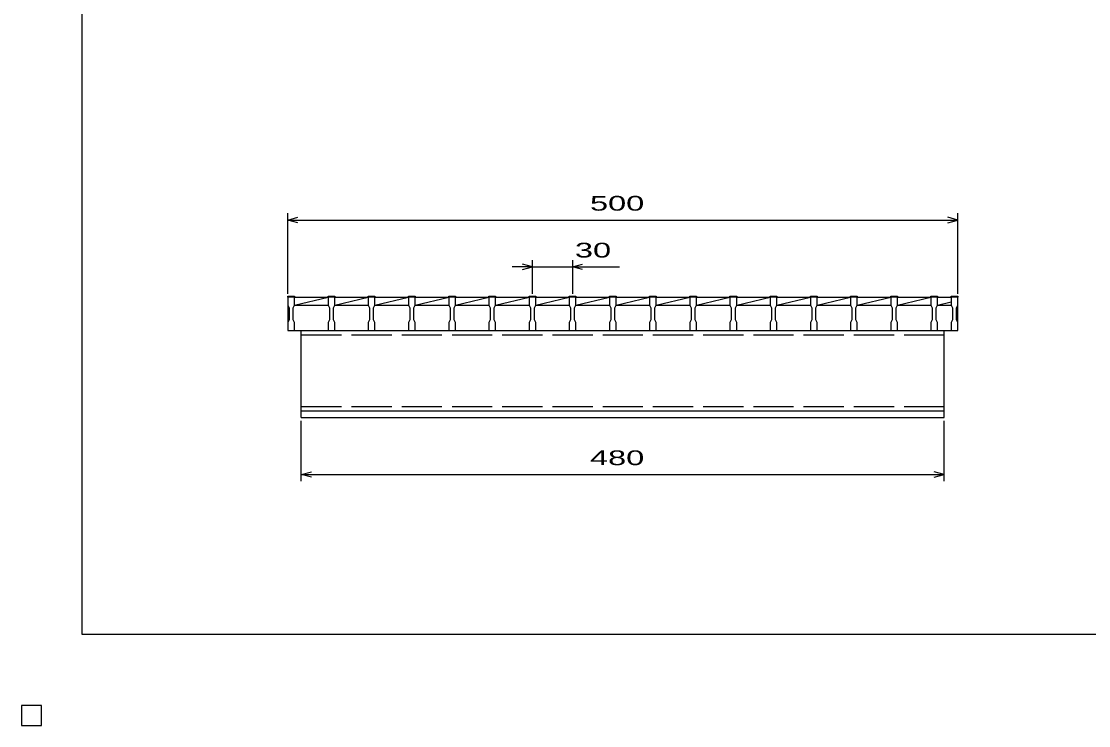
# Model space of a CAD drawing. Units: millimetres, scale not verified. Extents: x -910 to 866, y -641 to 527.
# Drawn here: x -910 to -113, y -641 to -115 of the extents above; entities that cross this region are included whole.
import ezdxf
from ezdxf.enums import TextEntityAlignment as Align

# ---------------------------------------------------------------- set-up
doc = ezdxf.new("R2010")
doc.units = ezdxf.units.MM
doc.header["$LTSCALE"] = 5
doc.linetypes.add('DASHED', pattern=[7.5, 6, -1.5])
for name, color, linetype, lineweight in [('0_2', 150, 'Continuous', 25), ('16', 3, 'Continuous', 25), ('22', 4, 'Continuous', 25), ('24', 2, 'Continuous', 25), ('32', 4, 'Continuous', 25)]:
    doc.layers.add(name, color=color, linetype=linetype, lineweight=lineweight)
doc.styles.add('ベクトル', font='')
doc.styles.get('ベクトル').set_extended_font_data('ベクトル')

msp = doc.modelspace()

# ---------------------------------------------------------------- linework, layer by layer
at = {"layer": '0_2'}
for p, q in [((-864.5, -573.25), (-864.5, 526.75)), ((865.5, -573.25), (-864.5, -573.25)), ((-895, -626.25), (-910, -626.25)), ((-910, -626.25), (-910, -641.25)), ((-895, -626.25), (-910, -626.25)), ((-910, -626.25), (-910, -641.25)), ((-895, -626.25), (-910, -626.25)), ((-910, -626.25), (-910, -641.25)), ((-895, -626.25), (-910, -626.25)), ((-910, -626.25), (-910, -641.25)), ((-895, -626.25), (-910, -626.25)), ((-910, -626.25), (-910, -641.25)), ((-895, -641.25), (-895, -626.25)), ((-895, -641.25), (-895, -626.25)), ((-895, -641.25), (-895, -626.25)), ((-895, -641.25), (-895, -626.25)), ((-895, -641.25), (-895, -626.25)), ((-910, -641.25), (-895, -641.25)), ((-910, -641.25), (-895, -641.25)), ((-910, -641.25), (-895, -641.25)), ((-910, -641.25), (-895, -641.25)), ((-910, -641.25), (-895, -641.25))]:
    msp.add_line(p, q, dxfattribs=at)
at = {"layer": '16'}
for p, q in [((-711, -321.25), (-711, -320.55)), ((-711, -320.55), (-706, -320.55)), ((-711, -321.25), (-711, -327.25)), ((-706, -321.25), (-711, -321.25)), ((-711, -321.25), (-711, -346.25)), ((-706, -320.55), (-706, -321.25)), ((-706, -327.25), (-706, -321.25)), ((-706, -321.25), (-681, -321.25)), ((-706, -327.25), (-681, -321.25)), ((-681, -321.25), (-681, -320.55)), ((-681, -320.55), (-676, -320.55)), ((-681, -321.25), (-681, -327.25)), ((-676, -321.25), (-681, -321.25)), ((-676, -320.55), (-676, -321.25)), ((-676, -327.25), (-676, -321.25)), ((-676, -321.25), (-651, -321.25)), ((-676, -327.25), (-651, -321.25)), ((-651, -321.25), (-651, -320.55)), ((-651, -320.55), (-646, -320.55)), ((-651, -321.25), (-651, -327.25)), ((-646, -321.25), (-651, -321.25)), ((-646, -320.55), (-646, -321.25)), ((-646, -327.25), (-646, -321.25)), ((-646, -321.25), (-621, -321.25)), ((-646, -327.25), (-621, -321.25)), ((-621, -321.25), (-621, -320.55)), ((-621, -320.55), (-616, -320.55)), ((-621, -321.25), (-621, -327.25)), ((-616, -321.25), (-621, -321.25)), ((-616, -320.55), (-616, -321.25)), ((-616, -327.25), (-616, -321.25)), ((-616, -321.25), (-591, -321.25)), ((-616, -327.25), (-591, -321.25)), ((-591, -321.25), (-591, -320.55)), ((-591, -320.55), (-586, -320.55)), ((-591, -321.25), (-591, -327.25)), ((-586, -321.25), (-591, -321.25)), ((-586, -320.55), (-586, -321.25)), ((-586, -327.25), (-586, -321.25)), ((-586, -321.25), (-561, -321.25)), ((-586, -327.25), (-561, -321.25)), ((-561, -321.25), (-561, -320.55)), ((-561, -320.55), (-556, -320.55)), ((-561, -321.25), (-561, -327.25)), ((-556, -321.25), (-561, -321.25)), ((-556, -320.55), (-556, -321.25)), ((-556, -327.25), (-556, -321.25)), ((-556, -321.25), (-531, -321.25)), ((-556, -327.25), (-531, -321.25)), ((-531, -321.25), (-531, -320.55)), ((-531, -320.55), (-526, -320.55)), ((-531, -321.25), (-531, -327.25)), ((-526, -321.25), (-531, -321.25)), ((-526, -320.55), (-526, -321.25)), ((-526, -327.25), (-526, -321.25)), ((-526, -321.25), (-501, -321.25)), ((-526, -327.25), (-501, -321.25)), ((-501, -321.25), (-501, -320.55)), ((-501, -320.55), (-496, -320.55)), ((-501, -321.25), (-501, -327.25)), ((-496, -321.25), (-501, -321.25)), ((-496, -320.55), (-496, -321.25)), ((-496, -327.25), (-496, -321.25)), ((-496, -321.25), (-471, -321.25)), ((-496, -327.25), (-471, -321.25)), ((-471, -321.25), (-471, -320.55)), ((-471, -320.55), (-466, -320.55)), ((-471, -321.25), (-471, -327.25)), ((-466, -321.25), (-471, -321.25)), ((-466, -320.55), (-466, -321.25)), ((-466, -327.25), (-466, -321.25)), ((-466, -321.25), (-441, -321.25)), ((-466, -327.25), (-441, -321.25)), ((-441, -321.25), (-441, -320.55)), ((-441, -320.55), (-436, -320.55)), ((-441, -321.25), (-441, -327.25)), ((-436, -321.25), (-441, -321.25)), ((-436, -320.55), (-436, -321.25)), ((-436, -327.25), (-436, -321.25)), ((-436, -321.25), (-411, -321.25)), ((-436, -327.25), (-411, -321.25)), ((-411, -321.25), (-411, -320.55)), ((-411, -320.55), (-406, -320.55)), ((-411, -321.25), (-411, -327.25)), ((-406, -321.25), (-411, -321.25)), ((-406, -320.55), (-406, -321.25)), ((-406, -327.25), (-406, -321.25)), ((-406, -321.25), (-381, -321.25)), ((-406, -327.25), (-381, -321.25)), ((-381, -321.25), (-381, -320.55)), ((-381, -320.55), (-376, -320.55)), ((-381, -321.25), (-381, -327.25)), ((-376, -321.25), (-381, -321.25)), ((-376, -320.55), (-376, -321.25)), ((-376, -327.25), (-376, -321.25)), ((-376, -321.25), (-351, -321.25)), ((-376, -327.25), (-351, -321.25)), ((-351, -321.25), (-351, -320.55)), ((-351, -320.55), (-346, -320.55)), ((-351, -321.25), (-351, -327.25)), ((-346, -321.25), (-351, -321.25)), ((-346, -320.55), (-346, -321.25)), ((-346, -327.25), (-346, -321.25)), ((-346, -321.25), (-321, -321.25)), ((-346, -327.25), (-321, -321.25)), ((-321, -321.25), (-321, -320.55)), ((-321, -320.55), (-316, -320.55)), ((-321, -321.25), (-321, -327.25)), ((-316, -321.25), (-321, -321.25)), ((-316, -320.55), (-316, -321.25)), ((-316, -327.25), (-316, -321.25)), ((-316, -321.25), (-291, -321.25)), ((-316, -327.25), (-291, -321.25)), ((-291, -321.25), (-291, -320.55)), ((-291, -320.55), (-286, -320.55)), ((-291, -321.25), (-291, -327.25)), ((-286, -321.25), (-291, -321.25)), ((-286, -320.55), (-286, -321.25)), ((-286, -327.25), (-286, -321.25)), ((-286, -321.25), (-261, -321.25)), ((-286, -327.25), (-261, -321.25)), ((-261, -321.25), (-261, -320.55)), ((-261, -320.55), (-256, -320.55)), ((-261, -321.25), (-261, -327.25)), ((-256, -321.25), (-261, -321.25)), ((-256, -320.55), (-256, -321.25)), ((-256, -327.25), (-256, -321.25)), ((-256, -321.25), (-231, -321.25)), ((-256, -327.25), (-231, -321.25)), ((-231, -321.25), (-231, -320.55)), ((-231, -320.55), (-226, -320.55)), ((-231, -321.25), (-231, -327.25)), ((-226, -321.25), (-231, -321.25)), ((-226, -320.55), (-226, -321.25)), ((-226, -327.25), (-226, -321.25)), ((-226, -321.25), (-216, -321.25)), ((-226, -327.25), (-216, -324.85)), ((-216, -321.25), (-216, -320.55)), ((-216, -320.55), (-211, -320.55)), ((-216, -321.25), (-216, -327.25)), ((-211, -321.25), (-216, -321.25)), ((-211, -320.55), (-211, -321.25)), ((-211, -327.25), (-211, -321.25)), ((-211, -346.25), (-211, -321.25)), ((-711, -327.25), (-710, -329.25)), ((-710, -329.25), (-710, -338.25)), ((-707, -329.25), (-706, -327.25)), ((-707, -338.25), (-707, -329.25)), ((-706, -327.25), (-681, -327.25)), ((-681, -327.25), (-680, -329.25)), ((-680, -329.25), (-680, -338.25)), ((-677, -329.25), (-676, -327.25)), ((-677, -338.25), (-677, -329.25)), ((-676, -327.25), (-651, -327.25)), ((-651, -327.25), (-650, -329.25)), ((-650, -329.25), (-650, -338.25)), ((-647, -329.25), (-646, -327.25)), ((-647, -338.25), (-647, -329.25)), ((-646, -327.25), (-621, -327.25)), ((-621, -327.25), (-620, -329.25)), ((-620, -329.25), (-620, -338.25)), ((-617, -329.25), (-616, -327.25)), ((-617, -338.25), (-617, -329.25)), ((-616, -327.25), (-591, -327.25)), ((-591, -327.25), (-590, -329.25)), ((-590, -329.25), (-590, -338.25)), ((-587, -329.25), (-586, -327.25)), ((-587, -338.25), (-587, -329.25)), ((-586, -327.25), (-561, -327.25)), ((-561, -327.25), (-560, -329.25)), ((-560, -329.25), (-560, -338.25)), ((-557, -329.25), (-556, -327.25)), ((-557, -338.25), (-557, -329.25)), ((-556, -327.25), (-531, -327.25)), ((-531, -327.25), (-530, -329.25)), ((-530, -329.25), (-530, -338.25)), ((-527, -329.25), (-526, -327.25)), ((-527, -338.25), (-527, -329.25)), ((-526, -327.25), (-501, -327.25)), ((-501, -327.25), (-500, -329.25)), ((-500, -329.25), (-500, -338.25)), ((-497, -329.25), (-496, -327.25)), ((-497, -338.25), (-497, -329.25)), ((-496, -327.25), (-471, -327.25)), ((-471, -327.25), (-470, -329.25)), ((-470, -329.25), (-470, -338.25)), ((-467, -329.25), (-466, -327.25)), ((-467, -338.25), (-467, -329.25)), ((-466, -327.25), (-441, -327.25)), ((-441, -327.25), (-440, -329.25)), ((-440, -329.25), (-440, -338.25)), ((-437, -329.25), (-436, -327.25)), ((-437, -338.25), (-437, -329.25)), ((-436, -327.25), (-411, -327.25)), ((-411, -327.25), (-410, -329.25)), ((-410, -329.25), (-410, -338.25)), ((-407, -329.25), (-406, -327.25)), ((-407, -338.25), (-407, -329.25)), ((-406, -327.25), (-381, -327.25)), ((-381, -327.25), (-380, -329.25)), ((-380, -329.25), (-380, -338.25)), ((-377, -329.25), (-376, -327.25)), ((-377, -338.25), (-377, -329.25)), ((-376, -327.25), (-351, -327.25)), ((-351, -327.25), (-350, -329.25)), ((-350, -329.25), (-350, -338.25)), ((-347, -329.25), (-346, -327.25)), ((-347, -338.25), (-347, -329.25)), ((-346, -327.25), (-321, -327.25)), ((-321, -327.25), (-320, -329.25)), ((-320, -329.25), (-320, -338.25)), ((-317, -329.25), (-316, -327.25)), ((-317, -338.25), (-317, -329.25)), ((-316, -327.25), (-291, -327.25)), ((-291, -327.25), (-290, -329.25)), ((-290, -329.25), (-290, -338.25)), ((-287, -329.25), (-286, -327.25)), ((-287, -338.25), (-287, -329.25)), ((-286, -327.25), (-261, -327.25)), ((-261, -327.25), (-260, -329.25)), ((-260, -329.25), (-260, -338.25)), ((-257, -329.25), (-256, -327.25)), ((-257, -338.25), (-257, -329.25)), ((-256, -327.25), (-231, -327.25)), ((-231, -327.25), (-230, -329.25)), ((-230, -329.25), (-230, -338.25)), ((-227, -329.25), (-226, -327.25)), ((-227, -338.25), (-227, -329.25)), ((-226, -327.25), (-216, -327.25)), ((-216, -327.25), (-215, -329.25)), ((-215, -329.25), (-215, -338.25)), ((-212, -329.25), (-211, -327.25)), ((-212, -338.25), (-212, -329.25)), ((-710, -338.25), (-711, -340.25)), ((-711, -340.25), (-711, -346.25)), ((-706, -340.25), (-707, -338.25)), ((-706, -346.25), (-706, -340.25)), ((-680, -338.25), (-681, -340.25)), ((-681, -340.25), (-681, -346.25)), ((-676, -340.25), (-677, -338.25)), ((-676, -346.25), (-676, -340.25)), ((-650, -338.25), (-651, -340.25)), ((-651, -340.25), (-651, -346.25)), ((-646, -340.25), (-647, -338.25)), ((-646, -346.25), (-646, -340.25)), ((-620, -338.25), (-621, -340.25)), ((-621, -340.25), (-621, -346.25)), ((-616, -340.25), (-617, -338.25)), ((-616, -346.25), (-616, -340.25)), ((-590, -338.25), (-591, -340.25)), ((-591, -340.25), (-591, -346.25)), ((-586, -340.25), (-587, -338.25)), ((-586, -346.25), (-586, -340.25)), ((-560, -338.25), (-561, -340.25)), ((-561, -340.25), (-561, -346.25)), ((-556, -340.25), (-557, -338.25)), ((-556, -346.25), (-556, -340.25)), ((-530, -338.25), (-531, -340.25)), ((-531, -340.25), (-531, -346.25)), ((-526, -340.25), (-527, -338.25)), ((-526, -346.25), (-526, -340.25)), ((-500, -338.25), (-501, -340.25)), ((-501, -340.25), (-501, -346.25)), ((-496, -340.25), (-497, -338.25)), ((-496, -346.25), (-496, -340.25)), ((-470, -338.25), (-471, -340.25)), ((-471, -340.25), (-471, -346.25)), ((-466, -340.25), (-467, -338.25)), ((-466, -346.25), (-466, -340.25)), ((-440, -338.25), (-441, -340.25)), ((-441, -340.25), (-441, -346.25)), ((-436, -340.25), (-437, -338.25)), ((-436, -346.25), (-436, -340.25)), ((-410, -338.25), (-411, -340.25)), ((-411, -340.25), (-411, -346.25)), ((-406, -340.25), (-407, -338.25)), ((-406, -346.25), (-406, -340.25)), ((-380, -338.25), (-381, -340.25)), ((-381, -340.25), (-381, -346.25)), ((-376, -340.25), (-377, -338.25)), ((-376, -346.25), (-376, -340.25)), ((-350, -338.25), (-351, -340.25)), ((-351, -340.25), (-351, -346.25)), ((-346, -340.25), (-347, -338.25)), ((-346, -346.25), (-346, -340.25)), ((-320, -338.25), (-321, -340.25)), ((-321, -340.25), (-321, -346.25)), ((-316, -340.25), (-317, -338.25)), ((-316, -346.25), (-316, -340.25)), ((-290, -338.25), (-291, -340.25)), ((-291, -340.25), (-291, -346.25)), ((-286, -340.25), (-287, -338.25)), ((-286, -346.25), (-286, -340.25)), ((-260, -338.25), (-261, -340.25)), ((-261, -340.25), (-261, -346.25)), ((-256, -340.25), (-257, -338.25)), ((-256, -346.25), (-256, -340.25)), ((-230, -338.25), (-231, -340.25)), ((-231, -340.25), (-231, -346.25)), ((-226, -340.25), (-227, -338.25)), ((-226, -346.25), (-226, -340.25)), ((-215, -338.25), (-216, -340.25)), ((-216, -340.25), (-216, -346.25)), ((-211, -340.25), (-212, -338.25)), ((-211, -346.25), (-211, -340.25)), ((-711, -346.25), (-706, -346.25)), ((-706, -346.25), (-681, -346.25)), ((-701, -346.25), (-221, -346.25)), ((-701, -406.25), (-701, -346.25)), ((-681, -346.25), (-676, -346.25)), ((-676, -346.25), (-651, -346.25)), ((-651, -346.25), (-646, -346.25)), ((-646, -346.25), (-621, -346.25)), ((-621, -346.25), (-616, -346.25)), ((-616, -346.25), (-591, -346.25)), ((-591, -346.25), (-586, -346.25)), ((-586, -346.25), (-561, -346.25)), ((-561, -346.25), (-556, -346.25)), ((-556, -346.25), (-531, -346.25)), ((-531, -346.25), (-526, -346.25)), ((-526, -346.25), (-501, -346.25)), ((-501, -346.25), (-496, -346.25)), ((-496, -346.25), (-471, -346.25)), ((-471, -346.25), (-466, -346.25)), ((-466, -346.25), (-441, -346.25)), ((-441, -346.25), (-436, -346.25)), ((-436, -346.25), (-411, -346.25)), ((-411, -346.25), (-406, -346.25)), ((-406, -346.25), (-381, -346.25)), ((-381, -346.25), (-376, -346.25)), ((-376, -346.25), (-351, -346.25)), ((-351, -346.25), (-346, -346.25)), ((-346, -346.25), (-321, -346.25)), ((-321, -346.25), (-316, -346.25)), ((-316, -346.25), (-291, -346.25)), ((-291, -346.25), (-286, -346.25)), ((-286, -346.25), (-261, -346.25)), ((-261, -346.25), (-256, -346.25)), ((-256, -346.25), (-231, -346.25)), ((-231, -346.25), (-226, -346.25)), ((-226, -346.25), (-216, -346.25)), ((-221, -406.25), (-221, -346.25)), ((-216, -346.25), (-211, -346.25)), ((-701, -406.25), (-221, -406.25)), ((-701, -411.25), (-701, -406.25)), ((-701, -406.25), (-221, -406.25)), ((-221, -411.25), (-221, -406.25)), ((-701, -411.25), (-221, -411.25)), ((-895, -626.25), (-910, -626.25)), ((-910, -626.25), (-910, -641.25)), ((-895, -626.25), (-910, -626.25)), ((-910, -626.25), (-910, -641.25)), ((-895, -626.25), (-910, -626.25)), ((-910, -626.25), (-910, -641.25)), ((-895, -626.25), (-910, -626.25)), ((-910, -626.25), (-910, -641.25)), ((-895, -626.25), (-910, -626.25)), ((-910, -626.25), (-910, -641.25)), ((-895, -641.25), (-895, -626.25)), ((-895, -641.25), (-895, -626.25)), ((-895, -641.25), (-895, -626.25)), ((-895, -641.25), (-895, -626.25)), ((-895, -641.25), (-895, -626.25)), ((-910, -641.25), (-895, -641.25)), ((-910, -641.25), (-895, -641.25)), ((-910, -641.25), (-895, -641.25)), ((-910, -641.25), (-895, -641.25)), ((-910, -641.25), (-895, -641.25))]:
    msp.add_line(p, q, dxfattribs=at)
at = {"layer": '16', "linetype": 'DASHED'}
for p, q in [((-701, -349.45), (-221, -349.45)), ((-701, -403.05), (-221, -403.05))]:
    msp.add_line(p, q, dxfattribs=at)
at = {"layer": '22'}
for p, q in [((-711, -318.75), (-711, -258.75)), ((-711, -263.75), (-703.5, -261.75)), ((-211, -263.75), (-218.5, -261.75)), ((-211, -318.75), (-211, -258.75)), ((-703.5, -265.75), (-711, -263.75)), ((-711, -263.75), (-211, -263.75)), ((-218.5, -265.75), (-211, -263.75)), ((-528.5, -318.75), (-528.5, -293.75)), ((-498.5, -293.75), (-498.5, -318.75)), ((-528.5, -298.75), (-543.5, -298.75)), ((-528.5, -298.75), (-536, -296.75)), ((-536, -300.75), (-528.5, -298.75)), ((-528.5, -298.75), (-498.5, -298.75)), ((-498.5, -298.75), (-491, -296.75)), ((-491, -300.75), (-498.5, -298.75)), ((-498.5, -298.75), (-463.5, -298.75)), ((-701, -458.75), (-701, -413.75)), ((-221, -458.75), (-221, -413.75)), ((-701, -453.75), (-693.5, -451.75)), ((-693.5, -455.75), (-701, -453.75)), ((-701, -453.75), (-221, -453.75)), ((-221, -453.75), (-228.5, -451.75)), ((-228.5, -455.75), (-221, -453.75))]:
    msp.add_line(p, q, dxfattribs=at)
at = {"layer": '22', "color": 2}
for p, q in [((-895, -626.25), (-910, -626.25)), ((-910, -626.25), (-910, -641.25)), ((-895, -626.25), (-910, -626.25)), ((-910, -626.25), (-910, -641.25)), ((-895, -626.25), (-910, -626.25)), ((-910, -626.25), (-910, -641.25)), ((-895, -641.25), (-895, -626.25)), ((-895, -641.25), (-895, -626.25)), ((-895, -641.25), (-895, -626.25)), ((-910, -641.25), (-895, -641.25)), ((-910, -641.25), (-895, -641.25)), ((-910, -641.25), (-895, -641.25))]:
    msp.add_line(p, q, dxfattribs=at)
at = {"layer": '24', "color": 4}
for p, q in [((-895, -626.25), (-910, -626.25)), ((-910, -626.25), (-910, -641.25)), ((-895, -626.25), (-910, -626.25)), ((-910, -626.25), (-910, -641.25)), ((-895, -626.25), (-910, -626.25)), ((-910, -626.25), (-910, -641.25)), ((-895, -641.25), (-895, -626.25)), ((-895, -641.25), (-895, -626.25)), ((-895, -641.25), (-895, -626.25)), ((-910, -641.25), (-895, -641.25)), ((-910, -641.25), (-895, -641.25)), ((-910, -641.25), (-895, -641.25))]:
    msp.add_line(p, q, dxfattribs=at)
at = {"layer": '32'}
for p, q in [((-895, -626.25), (-910, -626.25)), ((-910, -626.25), (-910, -641.25)), ((-895, -626.25), (-910, -626.25)), ((-910, -626.25), (-910, -641.25)), ((-895, -626.25), (-910, -626.25)), ((-910, -626.25), (-910, -641.25)), ((-895, -626.25), (-910, -626.25)), ((-910, -626.25), (-910, -641.25)), ((-895, -626.25), (-910, -626.25)), ((-910, -626.25), (-910, -641.25)), ((-895, -641.25), (-895, -626.25)), ((-895, -641.25), (-895, -626.25)), ((-895, -641.25), (-895, -626.25)), ((-895, -641.25), (-895, -626.25)), ((-895, -641.25), (-895, -626.25)), ((-910, -641.25), (-895, -641.25)), ((-910, -641.25), (-895, -641.25)), ((-910, -641.25), (-895, -641.25)), ((-910, -641.25), (-895, -641.25)), ((-910, -641.25), (-895, -641.25))]:
    msp.add_line(p, q, dxfattribs=at)

# ---------------------------------------------------------------- texts
at = {"layer": '22', "color": 2, "style": 'ベクトル', "width": 1.65}
for s, p in [(' 500 ', (-492.25, -251.25)), (' 30 ', (-503.5, -286.25)), (' 480 ', (-492.25, -441.25))]:
    msp.add_text(s, height=11, dxfattribs=at).set_placement(p, align=Align.MIDDLE_LEFT)

doc.saveas('drawing.dxf')
